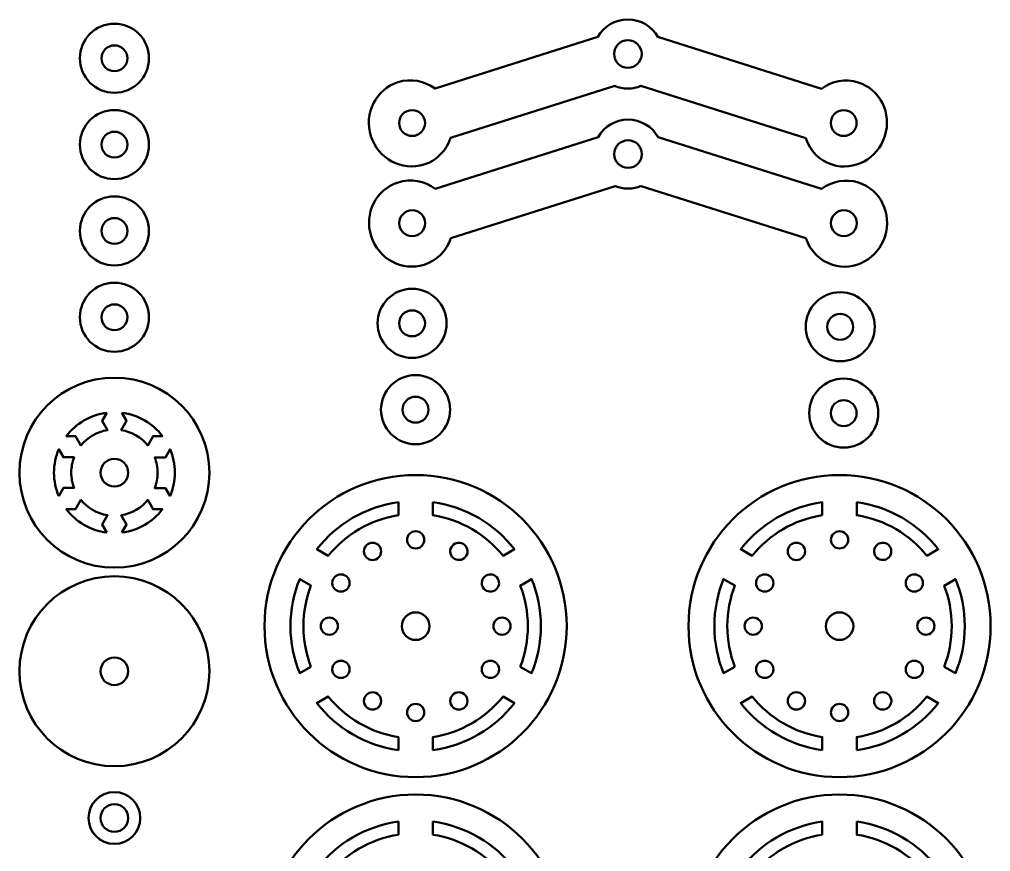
# Model space of a CAD drawing. Header units: inches. Extents: x -370 to 849, y -422 to 797.
# Drawn here: x -272.7 to -160.2, y 699.9 to 796.3 of the extents above; entities that cross this region are included whole.
import ezdxf

# ---------------------------------------------------------------- set-up
doc = ezdxf.new("R2010")
doc.units = ezdxf.units.IN
doc.header["$MEASUREMENT"] = 0
doc.layers.add('Layer 1', color=7, linetype='Continuous')

# ---------------------------------------------------------------- blocks, each defined once
blk = doc.blocks.new('block 18')
at = {"layer": 'Layer 1', "color": 7, "lineweight": 50, "true_color": 0xffffff}
for points, knots in [([(-226.82, 743.49), (-236.48, 743.49), (-244.32, 735.65), (-244.32, 725.99), (-244.32, 716.32), (-236.48, 708.49), (-226.82, 708.49), (-217.15, 708.49), (-209.32, 716.32), (-209.32, 725.99), (-209.32, 735.65), (-217.15, 743.49), (-226.82, 743.49)], [0, 0, 0, 0, 1, 1, 1, 2, 2, 2, 3, 3, 3, 4, 4, 4, 4]), ([(-228.81, 738.83), (-232.09, 738.33), (-234.95, 736.6), (-236.94, 734.14), (-236.94, 734.14), (-238.25, 734.89), (-238.25, 734.89), (-235.98, 737.8), (-232.64, 739.82), (-228.81, 740.34), (-228.81, 740.34), (-228.81, 738.83), (-228.81, 738.83)], [0, 0, 0, 0, 1, 1, 1, 2, 2, 2, 3, 3, 3, 4, 4, 4, 4]), ([(-224.81, 740.34), (-220.99, 739.82), (-217.65, 737.8), (-215.38, 734.9), (-215.38, 734.9), (-216.69, 734.14), (-216.69, 734.14), (-218.68, 736.6), (-221.55, 738.33), (-224.81, 738.83), (-224.81, 738.83), (-224.81, 740.34), (-224.81, 740.34)], [0, 0, 0, 0, 1, 1, 1, 2, 2, 2, 3, 3, 3, 4, 4, 4, 4]), ([(-238.94, 721.29), (-238.94, 721.29), (-240.25, 720.54), (-240.25, 720.54), (-240.94, 722.22), (-241.32, 724.06), (-241.32, 725.98), (-241.32, 727.91), (-240.94, 729.75), (-240.25, 731.43), (-240.25, 731.43), (-238.94, 730.68), (-238.94, 730.68), (-239.5, 729.22), (-239.81, 727.64), (-239.81, 725.98), (-239.81, 724.33), (-239.5, 722.75), (-238.94, 721.29)], [0, 0, 0, 0, 1, 1, 1, 2, 2, 2, 3, 3, 3, 4, 4, 4, 5, 5, 5, 6, 6, 6, 6]), ([(-214.69, 721.29), (-214.13, 722.75), (-213.82, 724.33), (-213.82, 725.98), (-213.82, 727.64), (-214.13, 729.22), (-214.69, 730.67), (-214.69, 730.67), (-213.38, 731.43), (-213.38, 731.43), (-212.69, 729.75), (-212.31, 727.91), (-212.31, 725.98), (-212.31, 724.06), (-212.69, 722.22), (-213.38, 720.54), (-213.38, 720.54), (-214.69, 721.29), (-214.69, 721.29)], [0, 0, 0, 0, 1, 1, 1, 2, 2, 2, 3, 3, 3, 4, 4, 4, 5, 5, 5, 6, 6, 6, 6]), ([(-226.81, 724.38), (-227.7, 724.38), (-228.41, 725.1), (-228.41, 725.98), (-228.41, 726.87), (-227.7, 727.58), (-226.81, 727.58), (-225.93, 727.58), (-225.21, 726.87), (-225.21, 725.98), (-225.21, 725.1), (-225.93, 724.38), (-226.81, 724.38)], [0, 0, 0, 0, 1, 1, 1, 2, 2, 2, 3, 3, 3, 4, 4, 4, 4]), ([(-228.81, 711.62), (-232.64, 712.15), (-235.98, 714.17), (-238.25, 717.07), (-238.25, 717.07), (-236.94, 717.83), (-236.94, 717.83), (-234.95, 715.37), (-232.08, 713.64), (-228.81, 713.14), (-228.81, 713.14), (-228.81, 711.62), (-228.81, 711.62)], [0, 0, 0, 0, 1, 1, 1, 2, 2, 2, 3, 3, 3, 4, 4, 4, 4]), ([(-224.81, 711.62), (-224.81, 711.62), (-224.81, 713.14), (-224.81, 713.14), (-221.54, 713.64), (-218.68, 715.37), (-216.69, 717.83), (-216.69, 717.83), (-215.38, 717.07), (-215.38, 717.07), (-217.65, 714.17), (-220.99, 712.15), (-224.81, 711.62)], [0, 0, 0, 0, 1, 1, 1, 2, 2, 2, 3, 3, 3, 4, 4, 4, 4]), ([(-226.82, 706.48), (-236.48, 706.48), (-244.32, 698.65), (-244.32, 688.98), (-244.32, 679.32), (-236.48, 671.49), (-226.82, 671.49), (-217.15, 671.49), (-209.32, 679.32), (-209.32, 688.98), (-209.32, 698.65), (-217.15, 706.48), (-226.82, 706.48)], [0, 0, 0, 0, 1, 1, 1, 2, 2, 2, 3, 3, 3, 4, 4, 4, 4]), ([(-228.81, 701.83), (-232.09, 701.33), (-234.95, 699.6), (-236.94, 697.14), (-236.94, 697.14), (-238.25, 697.89), (-238.25, 697.89), (-235.98, 700.8), (-232.64, 702.82), (-228.81, 703.34), (-228.81, 703.34), (-228.81, 701.83), (-228.81, 701.83)], [0, 0, 0, 0, 1, 1, 1, 2, 2, 2, 3, 3, 3, 4, 4, 4, 4]), ([(-224.81, 703.34), (-220.99, 702.82), (-217.65, 700.8), (-215.38, 697.9), (-215.38, 697.9), (-216.69, 697.14), (-216.69, 697.14), (-218.68, 699.6), (-221.55, 701.33), (-224.81, 701.83), (-224.81, 701.83), (-224.81, 703.34), (-224.81, 703.34)], [0, 0, 0, 0, 1, 1, 1, 2, 2, 2, 3, 3, 3, 4, 4, 4, 4])]:
    blk.add_open_spline(points, degree=3, knots=knots, dxfattribs=at)
at = {"layer": 'Layer 1', "color": 240, "lineweight": 50, "true_color": 0xed1c24}
for points in [[(-226.81, 736.98), (-226.26, 736.98), (-225.81, 736.54), (-225.81, 735.98), (-225.81, 735.43), (-226.26, 734.98), (-226.81, 734.98), (-227.37, 734.98), (-227.81, 735.43), (-227.81, 735.98), (-227.81, 736.54), (-227.37, 736.98), (-226.81, 736.98)], [(-220.95, 734.14), (-221.22, 733.67), (-221.84, 733.5), (-222.31, 733.78), (-222.79, 734.05), (-222.96, 734.67), (-222.68, 735.14), (-222.4, 735.62), (-221.79, 735.79), (-221.31, 735.51), (-220.84, 735.23), (-220.67, 734.62), (-220.95, 734.14)], [(-231.81, 735.64), (-231.26, 735.64), (-230.81, 735.2), (-230.81, 734.64), (-230.81, 734.09), (-231.26, 733.64), (-231.81, 733.64), (-232.37, 733.64), (-232.81, 734.09), (-232.81, 734.64), (-232.81, 735.2), (-232.37, 735.64), (-231.81, 735.64)], [(-235.47, 731.98), (-234.92, 731.98), (-234.47, 731.54), (-234.47, 730.98), (-234.47, 730.43), (-234.92, 729.98), (-235.47, 729.98), (-236.03, 729.98), (-236.47, 730.43), (-236.47, 730.98), (-236.47, 731.54), (-236.03, 731.98), (-235.47, 731.98)], [(-218.65, 731.85), (-218.18, 732.13), (-217.56, 731.96), (-217.29, 731.48), (-217.01, 731.01), (-217.18, 730.39), (-217.65, 730.12), (-218.13, 729.84), (-218.74, 730.01), (-219.02, 730.48), (-219.3, 730.96), (-219.13, 731.57), (-218.65, 731.85)], [(-236.81, 726.98), (-236.26, 726.98), (-235.81, 726.54), (-235.81, 725.98), (-235.81, 725.43), (-236.26, 724.98), (-236.81, 724.98), (-237.37, 724.98), (-237.81, 725.43), (-237.81, 725.98), (-237.81, 726.54), (-237.37, 726.98), (-236.81, 726.98)], [(-216.81, 726.98), (-216.26, 726.98), (-215.81, 726.54), (-215.81, 725.98), (-215.81, 725.43), (-216.26, 724.98), (-216.81, 724.98), (-217.37, 724.98), (-217.81, 725.43), (-217.81, 725.98), (-217.81, 726.54), (-217.37, 726.98), (-216.81, 726.98)], [(-235.47, 721.98), (-234.92, 721.98), (-234.47, 721.54), (-234.47, 720.98), (-234.47, 720.43), (-234.92, 719.98), (-235.47, 719.98), (-236.03, 719.98), (-236.47, 720.43), (-236.47, 720.98), (-236.47, 721.54), (-236.03, 721.98), (-235.47, 721.98)], [(-218.15, 721.98), (-217.6, 721.98), (-217.15, 721.54), (-217.15, 720.98), (-217.15, 720.43), (-217.6, 719.98), (-218.15, 719.98), (-218.71, 719.98), (-219.15, 720.43), (-219.15, 720.98), (-219.15, 721.54), (-218.71, 721.98), (-218.15, 721.98)], [(-231.81, 718.32), (-231.26, 718.32), (-230.81, 717.88), (-230.81, 717.32), (-230.81, 716.77), (-231.26, 716.32), (-231.81, 716.32), (-232.37, 716.32), (-232.81, 716.77), (-232.81, 717.32), (-232.81, 717.88), (-232.37, 718.32), (-231.81, 718.32)], [(-221.81, 718.32), (-221.26, 718.32), (-220.81, 717.88), (-220.81, 717.32), (-220.81, 716.77), (-221.26, 716.32), (-221.81, 716.32), (-222.37, 716.32), (-222.81, 716.77), (-222.81, 717.32), (-222.81, 717.88), (-222.37, 718.32), (-221.81, 718.32)], [(-226.81, 716.98), (-226.26, 716.98), (-225.81, 716.54), (-225.81, 715.98), (-225.81, 715.43), (-226.26, 714.98), (-226.81, 714.98), (-227.37, 714.98), (-227.81, 715.43), (-227.81, 715.98), (-227.81, 716.54), (-227.37, 716.98), (-226.81, 716.98)]]:
    blk.add_open_spline(points, degree=3, knots=[0, 0, 0, 0, 1, 1, 1, 2, 2, 2, 3, 3, 3, 4, 4, 4, 4], dxfattribs=at)
blk = doc.blocks.new('block 21')
at = {"layer": 'Layer 1', "color": 7, "lineweight": 50, "true_color": 0xffffff}
for points, knots in [([(-177.71, 743.49), (-187.38, 743.49), (-195.21, 735.65), (-195.21, 725.99), (-195.21, 716.32), (-187.38, 708.49), (-177.71, 708.49), (-168.05, 708.49), (-160.21, 716.32), (-160.21, 725.99), (-160.21, 735.65), (-168.05, 743.49), (-177.71, 743.49)], [0, 0, 0, 0, 1, 1, 1, 2, 2, 2, 3, 3, 3, 4, 4, 4, 4]), ([(-179.71, 738.83), (-182.98, 738.33), (-185.85, 736.6), (-187.84, 734.14), (-187.84, 734.14), (-189.15, 734.89), (-189.15, 734.89), (-186.88, 737.8), (-183.54, 739.82), (-179.71, 740.34), (-179.71, 740.34), (-179.71, 738.83), (-179.71, 738.83)], [0, 0, 0, 0, 1, 1, 1, 2, 2, 2, 3, 3, 3, 4, 4, 4, 4]), ([(-175.71, 740.34), (-171.89, 739.82), (-168.55, 737.8), (-166.28, 734.9), (-166.28, 734.9), (-167.59, 734.14), (-167.59, 734.14), (-169.58, 736.6), (-172.44, 738.33), (-175.71, 738.83), (-175.71, 738.83), (-175.71, 740.34), (-175.71, 740.34)], [0, 0, 0, 0, 1, 1, 1, 2, 2, 2, 3, 3, 3, 4, 4, 4, 4]), ([(-189.84, 721.29), (-189.84, 721.29), (-191.15, 720.54), (-191.15, 720.54), (-191.83, 722.22), (-192.21, 724.06), (-192.21, 725.98), (-192.21, 727.91), (-191.83, 729.75), (-191.15, 731.43), (-191.15, 731.43), (-189.84, 730.68), (-189.84, 730.68), (-190.4, 729.22), (-190.71, 727.64), (-190.71, 725.98), (-190.71, 724.33), (-190.4, 722.75), (-189.84, 721.29)], [0, 0, 0, 0, 1, 1, 1, 2, 2, 2, 3, 3, 3, 4, 4, 4, 5, 5, 5, 6, 6, 6, 6]), ([(-165.59, 721.29), (-165.02, 722.75), (-164.71, 724.33), (-164.71, 725.98), (-164.71, 727.64), (-165.03, 729.22), (-165.59, 730.67), (-165.59, 730.67), (-164.28, 731.43), (-164.28, 731.43), (-163.59, 729.75), (-163.21, 727.91), (-163.21, 725.98), (-163.21, 724.06), (-163.59, 722.22), (-164.28, 720.54), (-164.28, 720.54), (-165.59, 721.29), (-165.59, 721.29)], [0, 0, 0, 0, 1, 1, 1, 2, 2, 2, 3, 3, 3, 4, 4, 4, 5, 5, 5, 6, 6, 6, 6]), ([(-177.71, 724.38), (-178.6, 724.38), (-179.31, 725.1), (-179.31, 725.98), (-179.31, 726.87), (-178.6, 727.58), (-177.71, 727.58), (-176.83, 727.58), (-176.11, 726.87), (-176.11, 725.98), (-176.11, 725.1), (-176.83, 724.38), (-177.71, 724.38)], [0, 0, 0, 0, 1, 1, 1, 2, 2, 2, 3, 3, 3, 4, 4, 4, 4]), ([(-179.71, 711.62), (-183.54, 712.15), (-186.88, 714.17), (-189.15, 717.07), (-189.15, 717.07), (-187.84, 717.83), (-187.84, 717.83), (-185.85, 715.37), (-182.98, 713.64), (-179.71, 713.14), (-179.71, 713.14), (-179.71, 711.62), (-179.71, 711.62)], [0, 0, 0, 0, 1, 1, 1, 2, 2, 2, 3, 3, 3, 4, 4, 4, 4]), ([(-175.71, 711.62), (-175.71, 711.62), (-175.71, 713.14), (-175.71, 713.14), (-172.44, 713.64), (-169.58, 715.37), (-167.59, 717.83), (-167.59, 717.83), (-166.28, 717.07), (-166.28, 717.07), (-168.55, 714.17), (-171.89, 712.15), (-175.71, 711.62)], [0, 0, 0, 0, 1, 1, 1, 2, 2, 2, 3, 3, 3, 4, 4, 4, 4]), ([(-177.71, 706.48), (-187.38, 706.48), (-195.21, 698.65), (-195.21, 688.98), (-195.21, 679.32), (-187.38, 671.49), (-177.71, 671.49), (-168.05, 671.49), (-160.21, 679.32), (-160.21, 688.98), (-160.21, 698.65), (-168.05, 706.48), (-177.71, 706.48)], [0, 0, 0, 0, 1, 1, 1, 2, 2, 2, 3, 3, 3, 4, 4, 4, 4]), ([(-179.71, 701.83), (-182.98, 701.33), (-185.85, 699.6), (-187.84, 697.14), (-187.84, 697.14), (-189.15, 697.89), (-189.15, 697.89), (-186.88, 700.8), (-183.54, 702.82), (-179.71, 703.34), (-179.71, 703.34), (-179.71, 701.83), (-179.71, 701.83)], [0, 0, 0, 0, 1, 1, 1, 2, 2, 2, 3, 3, 3, 4, 4, 4, 4]), ([(-175.71, 703.34), (-171.89, 702.82), (-168.55, 700.8), (-166.28, 697.9), (-166.28, 697.9), (-167.59, 697.14), (-167.59, 697.14), (-169.58, 699.6), (-172.44, 701.33), (-175.71, 701.83), (-175.71, 701.83), (-175.71, 703.34), (-175.71, 703.34)], [0, 0, 0, 0, 1, 1, 1, 2, 2, 2, 3, 3, 3, 4, 4, 4, 4])]:
    blk.add_open_spline(points, degree=3, knots=knots, dxfattribs=at)
at = {"layer": 'Layer 1', "color": 240, "lineweight": 50, "true_color": 0xed1c24}
for points in [[(-177.71, 736.98), (-177.16, 736.98), (-176.71, 736.54), (-176.71, 735.98), (-176.71, 735.43), (-177.16, 734.98), (-177.71, 734.98), (-178.27, 734.98), (-178.71, 735.43), (-178.71, 735.98), (-178.71, 736.54), (-178.27, 736.98), (-177.71, 736.98)], [(-171.85, 734.14), (-172.12, 733.67), (-172.74, 733.5), (-173.21, 733.78), (-173.69, 734.05), (-173.86, 734.67), (-173.58, 735.14), (-173.3, 735.62), (-172.69, 735.79), (-172.21, 735.51), (-171.74, 735.23), (-171.57, 734.62), (-171.85, 734.14)], [(-182.71, 735.64), (-182.16, 735.64), (-181.71, 735.2), (-181.71, 734.64), (-181.71, 734.09), (-182.16, 733.64), (-182.71, 733.64), (-183.27, 733.64), (-183.71, 734.09), (-183.71, 734.64), (-183.71, 735.2), (-183.27, 735.64), (-182.71, 735.64)], [(-186.37, 731.98), (-185.82, 731.98), (-185.37, 731.54), (-185.37, 730.98), (-185.37, 730.43), (-185.82, 729.98), (-186.37, 729.98), (-186.93, 729.98), (-187.37, 730.43), (-187.37, 730.98), (-187.37, 731.54), (-186.93, 731.98), (-186.37, 731.98)], [(-169.05, 731.98), (-168.5, 731.98), (-168.05, 731.54), (-168.05, 730.98), (-168.05, 730.43), (-168.5, 729.98), (-169.05, 729.98), (-169.61, 729.98), (-170.05, 730.43), (-170.05, 730.98), (-170.05, 731.54), (-169.61, 731.98), (-169.05, 731.98)], [(-187.71, 726.98), (-187.16, 726.98), (-186.71, 726.54), (-186.71, 725.98), (-186.71, 725.43), (-187.16, 724.98), (-187.71, 724.98), (-188.27, 724.98), (-188.71, 725.43), (-188.71, 725.98), (-188.71, 726.54), (-188.27, 726.98), (-187.71, 726.98)], [(-167.71, 726.98), (-167.16, 726.98), (-166.71, 726.54), (-166.71, 725.98), (-166.71, 725.43), (-167.16, 724.98), (-167.71, 724.98), (-168.27, 724.98), (-168.71, 725.43), (-168.71, 725.98), (-168.71, 726.54), (-168.27, 726.98), (-167.71, 726.98)], [(-186.37, 721.98), (-185.82, 721.98), (-185.37, 721.54), (-185.37, 720.98), (-185.37, 720.43), (-185.82, 719.98), (-186.37, 719.98), (-186.93, 719.98), (-187.37, 720.43), (-187.37, 720.98), (-187.37, 721.54), (-186.93, 721.98), (-186.37, 721.98)], [(-169.05, 721.98), (-168.5, 721.98), (-168.05, 721.54), (-168.05, 720.98), (-168.05, 720.43), (-168.5, 719.98), (-169.05, 719.98), (-169.61, 719.98), (-170.05, 720.43), (-170.05, 720.98), (-170.05, 721.54), (-169.61, 721.98), (-169.05, 721.98)], [(-182.71, 718.32), (-182.16, 718.32), (-181.71, 717.88), (-181.71, 717.32), (-181.71, 716.77), (-182.16, 716.32), (-182.71, 716.32), (-183.27, 716.32), (-183.71, 716.77), (-183.71, 717.32), (-183.71, 717.88), (-183.27, 718.32), (-182.71, 718.32)], [(-172.71, 718.32), (-172.16, 718.32), (-171.71, 717.88), (-171.71, 717.32), (-171.71, 716.77), (-172.16, 716.32), (-172.71, 716.32), (-173.27, 716.32), (-173.71, 716.77), (-173.71, 717.32), (-173.71, 717.88), (-173.27, 718.32), (-172.71, 718.32)], [(-177.71, 716.98), (-177.16, 716.98), (-176.71, 716.54), (-176.71, 715.98), (-176.71, 715.43), (-177.16, 714.98), (-177.71, 714.98), (-178.27, 714.98), (-178.71, 715.43), (-178.71, 715.98), (-178.71, 716.54), (-178.27, 716.98), (-177.71, 716.98)]]:
    blk.add_open_spline(points, degree=3, knots=[0, 0, 0, 0, 1, 1, 1, 2, 2, 2, 3, 3, 3, 4, 4, 4, 4], dxfattribs=at)

msp = doc.modelspace()

# ---------------------------------------------------------------- linework, layer by layer
at = {"layer": 'Layer 1', "color": 7, "lineweight": 50, "true_color": 0xffffff}
for points, knots in [([(-261.71, 795.76), (-263.92, 795.76), (-265.71, 793.97), (-265.71, 791.76), (-265.71, 789.55), (-263.92, 787.76), (-261.71, 787.76), (-259.51, 787.76), (-257.71, 789.55), (-257.71, 791.76), (-257.71, 793.97), (-259.51, 795.76), (-261.71, 795.76)], [0, 0, 0, 0, 1, 1, 1, 2, 2, 2, 3, 3, 3, 4, 4, 4, 4]), ([(-175.54, 788.97), (-177.04, 789.45), (-178.61, 789.12), (-179.81, 788.23), (-179.81, 788.23), (-198.75, 794.23), (-198.75, 794.23), (-199.44, 795.45), (-200.74, 796.26), (-202.23, 796.26), (-203.72, 796.26), (-205.02, 795.45), (-205.71, 794.23), (-205.71, 794.23), (-224.57, 788.25), (-224.57, 788.25), (-225.78, 789.14), (-227.36, 789.47), (-228.87, 788.99), (-231.43, 788.17), (-232.83, 785.38), (-232, 782.75), (-231.16, 780.12), (-228.41, 778.64), (-225.85, 779.45), (-224.34, 779.93), (-223.24, 781.11), (-222.76, 782.53), (-222.76, 782.53), (-203.75, 788.56), (-203.75, 788.56), (-203.28, 788.37), (-202.77, 788.26), (-202.23, 788.26), (-201.69, 788.26), (-201.18, 788.37), (-200.71, 788.56), (-200.71, 788.56), (-181.63, 782.51), (-181.63, 782.51), (-181.16, 781.09), (-180.07, 779.91), (-178.56, 779.44), (-176.03, 778.64), (-173.3, 780.12), (-172.46, 782.75), (-171.63, 785.38), (-173.01, 788.17), (-175.54, 788.97)], [0, 0, 0, 0, 1, 1, 1, 2, 2, 2, 3, 3, 3, 4, 4, 4, 5, 5, 5, 6, 6, 6, 7, 7, 7, 8, 8, 8, 9, 9, 9, 10, 10, 10, 11, 11, 11, 12, 12, 12, 13, 13, 13, 14, 14, 14, 15, 15, 15, 16, 16, 16, 16]), ([(-261.71, 790.26), (-262.54, 790.26), (-263.21, 790.93), (-263.21, 791.76), (-263.21, 792.59), (-262.54, 793.26), (-261.71, 793.26), (-260.88, 793.26), (-260.21, 792.59), (-260.21, 791.76), (-260.21, 790.93), (-260.89, 790.26), (-261.71, 790.26)], [0, 0, 0, 0, 1, 1, 1, 2, 2, 2, 3, 3, 3, 4, 4, 4, 4]), ([(-202.23, 790.66), (-203.11, 790.66), (-203.83, 791.38), (-203.83, 792.26), (-203.83, 793.15), (-203.11, 793.86), (-202.23, 793.86), (-201.35, 793.86), (-200.63, 793.15), (-200.63, 792.26), (-200.63, 791.38), (-201.35, 790.66), (-202.23, 790.66)], [0, 0, 0, 0, 1, 1, 1, 2, 2, 2, 3, 3, 3, 4, 4, 4, 4]), ([(-261.71, 785.76), (-263.92, 785.76), (-265.71, 783.97), (-265.71, 781.76), (-265.71, 779.55), (-263.92, 777.76), (-261.71, 777.76), (-259.51, 777.76), (-257.71, 779.55), (-257.71, 781.76), (-257.71, 783.97), (-259.51, 785.76), (-261.71, 785.76)], [0, 0, 0, 0, 1, 1, 1, 2, 2, 2, 3, 3, 3, 4, 4, 4, 4]), ([(-227.23, 782.76), (-228.06, 782.76), (-228.73, 783.43), (-228.73, 784.26), (-228.73, 785.09), (-228.06, 785.76), (-227.23, 785.76), (-226.4, 785.76), (-225.73, 785.09), (-225.73, 784.26), (-225.73, 783.43), (-226.4, 782.76), (-227.23, 782.76)], [0, 0, 0, 0, 1, 1, 1, 2, 2, 2, 3, 3, 3, 4, 4, 4, 4]), ([(-177.23, 782.76), (-178.06, 782.76), (-178.73, 783.43), (-178.73, 784.26), (-178.73, 785.09), (-178.06, 785.76), (-177.23, 785.76), (-176.4, 785.76), (-175.73, 785.09), (-175.73, 784.26), (-175.73, 783.43), (-176.4, 782.76), (-177.23, 782.76)], [0, 0, 0, 0, 1, 1, 1, 2, 2, 2, 3, 3, 3, 4, 4, 4, 4]), ([(-175.52, 777.37), (-177.02, 777.85), (-178.58, 777.52), (-179.79, 776.63), (-179.79, 776.63), (-198.73, 782.63), (-198.73, 782.63), (-199.42, 783.84), (-200.72, 784.66), (-202.21, 784.66), (-203.7, 784.66), (-204.99, 783.84), (-205.68, 782.63), (-205.68, 782.63), (-224.55, 776.65), (-224.55, 776.65), (-225.76, 777.54), (-227.34, 777.87), (-228.85, 777.39), (-231.41, 776.57), (-232.81, 773.78), (-231.97, 771.15), (-231.14, 768.52), (-228.39, 767.04), (-225.83, 767.85), (-224.31, 768.33), (-223.21, 769.51), (-222.73, 770.93), (-222.73, 770.93), (-203.72, 776.96), (-203.72, 776.96), (-203.25, 776.77), (-202.74, 776.66), (-202.21, 776.66), (-201.67, 776.66), (-201.16, 776.77), (-200.69, 776.96), (-200.69, 776.96), (-181.6, 770.91), (-181.6, 770.91), (-181.13, 769.49), (-180.04, 768.31), (-178.54, 767.84), (-176.01, 767.04), (-173.27, 768.52), (-172.44, 771.15), (-171.61, 773.78), (-172.98, 776.57), (-175.52, 777.37)], [0, 0, 0, 0, 1, 1, 1, 2, 2, 2, 3, 3, 3, 4, 4, 4, 5, 5, 5, 6, 6, 6, 7, 7, 7, 8, 8, 8, 9, 9, 9, 10, 10, 10, 11, 11, 11, 12, 12, 12, 13, 13, 13, 14, 14, 14, 15, 15, 15, 16, 16, 16, 16]), ([(-261.71, 780.26), (-262.54, 780.26), (-263.21, 780.93), (-263.21, 781.76), (-263.21, 782.59), (-262.54, 783.26), (-261.71, 783.26), (-260.88, 783.26), (-260.21, 782.59), (-260.21, 781.76), (-260.21, 780.93), (-260.89, 780.26), (-261.71, 780.26)], [0, 0, 0, 0, 1, 1, 1, 2, 2, 2, 3, 3, 3, 4, 4, 4, 4]), ([(-202.21, 779.06), (-203.09, 779.06), (-203.81, 779.78), (-203.81, 780.66), (-203.81, 781.55), (-203.09, 782.26), (-202.21, 782.26), (-201.32, 782.26), (-200.61, 781.55), (-200.61, 780.66), (-200.61, 779.78), (-201.32, 779.06), (-202.21, 779.06)], [0, 0, 0, 0, 1, 1, 1, 2, 2, 2, 3, 3, 3, 4, 4, 4, 4]), ([(-261.71, 775.76), (-263.92, 775.76), (-265.71, 773.97), (-265.71, 771.76), (-265.71, 769.55), (-263.92, 767.76), (-261.71, 767.76), (-259.51, 767.76), (-257.71, 769.55), (-257.71, 771.76), (-257.71, 773.97), (-259.51, 775.76), (-261.71, 775.76)], [0, 0, 0, 0, 1, 1, 1, 2, 2, 2, 3, 3, 3, 4, 4, 4, 4]), ([(-227.21, 771.16), (-228.04, 771.16), (-228.71, 771.83), (-228.71, 772.66), (-228.71, 773.49), (-228.04, 774.16), (-227.21, 774.16), (-226.38, 774.16), (-225.71, 773.49), (-225.71, 772.66), (-225.71, 771.83), (-226.38, 771.16), (-227.21, 771.16)], [0, 0, 0, 0, 1, 1, 1, 2, 2, 2, 3, 3, 3, 4, 4, 4, 4]), ([(-177.21, 771.16), (-178.04, 771.16), (-178.71, 771.83), (-178.71, 772.66), (-178.71, 773.49), (-178.04, 774.16), (-177.21, 774.16), (-176.38, 774.16), (-175.71, 773.49), (-175.71, 772.66), (-175.71, 771.83), (-176.38, 771.16), (-177.21, 771.16)], [0, 0, 0, 0, 1, 1, 1, 2, 2, 2, 3, 3, 3, 4, 4, 4, 4]), ([(-261.71, 770.26), (-262.54, 770.26), (-263.21, 770.93), (-263.21, 771.76), (-263.21, 772.59), (-262.54, 773.26), (-261.71, 773.26), (-260.88, 773.26), (-260.21, 772.59), (-260.21, 771.76), (-260.21, 770.93), (-260.89, 770.26), (-261.71, 770.26)], [0, 0, 0, 0, 1, 1, 1, 2, 2, 2, 3, 3, 3, 4, 4, 4, 4]), ([(-261.71, 765.76), (-263.92, 765.76), (-265.71, 763.97), (-265.71, 761.76), (-265.71, 759.55), (-263.92, 757.76), (-261.71, 757.76), (-259.51, 757.76), (-257.71, 759.55), (-257.71, 761.76), (-257.71, 763.97), (-259.51, 765.76), (-261.71, 765.76)], [0, 0, 0, 0, 1, 1, 1, 2, 2, 2, 3, 3, 3, 4, 4, 4, 4]), ([(-227.23, 765.06), (-229.44, 765.06), (-231.23, 763.27), (-231.23, 761.06), (-231.23, 758.85), (-229.44, 757.06), (-227.23, 757.06), (-225.02, 757.06), (-223.23, 758.85), (-223.23, 761.06), (-223.23, 763.27), (-225.02, 765.06), (-227.23, 765.06)], [0, 0, 0, 0, 1, 1, 1, 2, 2, 2, 3, 3, 3, 4, 4, 4, 4]), ([(-177.63, 764.66), (-179.84, 764.66), (-181.63, 762.87), (-181.63, 760.66), (-181.63, 758.45), (-179.84, 756.66), (-177.63, 756.66), (-175.42, 756.66), (-173.63, 758.45), (-173.63, 760.66), (-173.63, 762.87), (-175.42, 764.66), (-177.63, 764.66)], [0, 0, 0, 0, 1, 1, 1, 2, 2, 2, 3, 3, 3, 4, 4, 4, 4]), ([(-261.71, 760.26), (-262.54, 760.26), (-263.21, 760.93), (-263.21, 761.76), (-263.21, 762.59), (-262.54, 763.26), (-261.71, 763.26), (-260.88, 763.26), (-260.21, 762.59), (-260.21, 761.76), (-260.21, 760.93), (-260.89, 760.26), (-261.71, 760.26)], [0, 0, 0, 0, 1, 1, 1, 2, 2, 2, 3, 3, 3, 4, 4, 4, 4]), ([(-227.23, 759.56), (-228.06, 759.56), (-228.73, 760.23), (-228.73, 761.06), (-228.73, 761.89), (-228.06, 762.56), (-227.23, 762.56), (-226.4, 762.56), (-225.73, 761.89), (-225.73, 761.06), (-225.73, 760.23), (-226.4, 759.56), (-227.23, 759.56)], [0, 0, 0, 0, 1, 1, 1, 2, 2, 2, 3, 3, 3, 4, 4, 4, 4]), ([(-177.63, 759.16), (-178.46, 759.16), (-179.13, 759.83), (-179.13, 760.66), (-179.13, 761.49), (-178.46, 762.16), (-177.63, 762.16), (-176.8, 762.16), (-176.13, 761.49), (-176.13, 760.66), (-176.13, 759.83), (-176.8, 759.16), (-177.63, 759.16)], [0, 0, 0, 0, 1, 1, 1, 2, 2, 2, 3, 3, 3, 4, 4, 4, 4]), ([(-226.83, 755.06), (-229.04, 755.06), (-230.83, 753.27), (-230.83, 751.06), (-230.83, 748.85), (-229.04, 747.06), (-226.83, 747.06), (-224.62, 747.06), (-222.83, 748.85), (-222.83, 751.06), (-222.83, 753.27), (-224.62, 755.06), (-226.83, 755.06)], [0, 0, 0, 0, 1, 1, 1, 2, 2, 2, 3, 3, 3, 4, 4, 4, 4]), ([(-261.71, 754.76), (-267.79, 754.76), (-272.71, 749.84), (-272.71, 743.76), (-272.71, 737.68), (-267.79, 732.76), (-261.71, 732.76), (-255.64, 732.76), (-250.71, 737.68), (-250.71, 743.76), (-250.71, 749.84), (-255.64, 754.76), (-261.71, 754.76)], [0, 0, 0, 0, 1, 1, 1, 2, 2, 2, 3, 3, 3, 4, 4, 4, 4]), ([(-177.23, 754.66), (-179.44, 754.66), (-181.23, 752.87), (-181.23, 750.66), (-181.23, 748.45), (-179.44, 746.66), (-177.23, 746.66), (-175.02, 746.66), (-173.23, 748.45), (-173.23, 750.66), (-173.23, 752.87), (-175.02, 754.66), (-177.23, 754.66)], [0, 0, 0, 0, 1, 1, 1, 2, 2, 2, 3, 3, 3, 4, 4, 4, 4]), ([(-226.83, 749.56), (-227.66, 749.56), (-228.33, 750.23), (-228.33, 751.06), (-228.33, 751.89), (-227.66, 752.56), (-226.83, 752.56), (-226, 752.56), (-225.33, 751.89), (-225.33, 751.06), (-225.33, 750.23), (-226, 749.56), (-226.83, 749.56)], [0, 0, 0, 0, 1, 1, 1, 2, 2, 2, 3, 3, 3, 4, 4, 4, 4]), ([(-177.23, 749.16), (-178.06, 749.16), (-178.73, 749.83), (-178.73, 750.66), (-178.73, 751.49), (-178.06, 752.16), (-177.23, 752.16), (-176.4, 752.16), (-175.73, 751.49), (-175.73, 750.66), (-175.73, 749.83), (-176.4, 749.16), (-177.23, 749.16)], [0, 0, 0, 0, 1, 1, 1, 2, 2, 2, 3, 3, 3, 4, 4, 4, 4]), ([(-262.59, 750.7), (-262.59, 750.7), (-263.13, 749.76), (-263.13, 749.76), (-263.13, 749.76), (-262.51, 748.69), (-262.51, 748.69), (-263.75, 748.49), (-264.83, 747.85), (-265.59, 746.92), (-265.59, 746.92), (-266.2, 747.99), (-266.2, 747.99), (-266.2, 747.99), (-267.29, 747.99), (-267.29, 747.99), (-266.17, 749.45), (-264.5, 750.46), (-262.59, 750.7)], [0, 0, 0, 0, 1, 1, 1, 2, 2, 2, 3, 3, 3, 4, 4, 4, 5, 5, 5, 6, 6, 6, 6]), ([(-260.84, 750.7), (-258.93, 750.46), (-257.25, 749.45), (-256.14, 747.99), (-256.14, 747.99), (-257.23, 747.99), (-257.23, 747.99), (-257.23, 747.99), (-257.84, 746.92), (-257.84, 746.92), (-258.6, 747.85), (-259.68, 748.49), (-260.92, 748.69), (-260.92, 748.69), (-260.3, 749.76), (-260.3, 749.76), (-260.3, 749.76), (-260.84, 750.7), (-260.84, 750.7)], [0, 0, 0, 0, 1, 1, 1, 2, 2, 2, 3, 3, 3, 4, 4, 4, 5, 5, 5, 6, 6, 6, 6]), ([(-268.16, 741.04), (-268.52, 741.87), (-268.71, 742.79), (-268.71, 743.76), (-268.71, 744.72), (-268.52, 745.65), (-268.16, 746.48), (-268.16, 746.48), (-267.62, 745.54), (-267.62, 745.54), (-267.62, 745.54), (-266.38, 745.54), (-266.38, 745.54), (-266.59, 744.98), (-266.71, 744.39), (-266.71, 743.76), (-266.71, 743.14), (-266.59, 742.54), (-266.38, 741.99), (-266.38, 741.99), (-267.62, 741.99), (-267.62, 741.99), (-267.62, 741.99), (-268.16, 741.04), (-268.16, 741.04)], [0, 0, 0, 0, 1, 1, 1, 2, 2, 2, 3, 3, 3, 4, 4, 4, 5, 5, 5, 6, 6, 6, 7, 7, 7, 8, 8, 8, 8]), ([(-255.26, 741.04), (-255.26, 741.04), (-255.81, 741.98), (-255.81, 741.98), (-255.81, 741.98), (-257.04, 741.98), (-257.04, 741.98), (-256.83, 742.54), (-256.71, 743.13), (-256.71, 743.76), (-256.71, 744.38), (-256.83, 744.98), (-257.04, 745.53), (-257.04, 745.53), (-255.81, 745.53), (-255.81, 745.53), (-255.81, 745.53), (-255.26, 746.48), (-255.26, 746.48), (-254.91, 745.64), (-254.71, 744.72), (-254.71, 743.76), (-254.71, 742.8), (-254.91, 741.87), (-255.26, 741.04)], [0, 0, 0, 0, 1, 1, 1, 2, 2, 2, 3, 3, 3, 4, 4, 4, 5, 5, 5, 6, 6, 6, 7, 7, 7, 8, 8, 8, 8]), ([(-263.31, 743.76), (-263.31, 744.64), (-262.6, 745.36), (-261.71, 745.36), (-260.83, 745.36), (-260.11, 744.64), (-260.11, 743.76), (-260.11, 742.88), (-260.83, 742.16), (-261.71, 742.16), (-262.6, 742.16), (-263.31, 742.88), (-263.31, 743.76)], [0, 0, 0, 0, 1, 1, 1, 2, 2, 2, 3, 3, 3, 4, 4, 4, 4]), ([(-262.59, 736.82), (-264.5, 737.06), (-266.17, 738.07), (-267.29, 739.53), (-267.29, 739.53), (-266.2, 739.53), (-266.2, 739.53), (-266.2, 739.53), (-265.59, 740.6), (-265.59, 740.6), (-264.83, 739.67), (-263.75, 739.03), (-262.51, 738.83), (-262.51, 738.83), (-263.13, 737.76), (-263.13, 737.76), (-263.13, 737.76), (-262.59, 736.82), (-262.59, 736.82)], [0, 0, 0, 0, 1, 1, 1, 2, 2, 2, 3, 3, 3, 4, 4, 4, 5, 5, 5, 6, 6, 6, 6]), ([(-260.84, 736.82), (-260.84, 736.82), (-260.3, 737.76), (-260.3, 737.76), (-260.3, 737.76), (-260.92, 738.83), (-260.92, 738.83), (-259.68, 739.03), (-258.6, 739.67), (-257.84, 740.6), (-257.84, 740.6), (-257.23, 739.53), (-257.23, 739.53), (-257.23, 739.53), (-256.14, 739.53), (-256.14, 739.53), (-257.25, 738.07), (-258.93, 737.06), (-260.84, 736.82)], [0, 0, 0, 0, 1, 1, 1, 2, 2, 2, 3, 3, 3, 4, 4, 4, 5, 5, 5, 6, 6, 6, 6]), ([(-261.71, 731.76), (-267.79, 731.76), (-272.71, 726.83), (-272.71, 720.76), (-272.71, 714.68), (-267.79, 709.76), (-261.71, 709.76), (-255.64, 709.76), (-250.71, 714.68), (-250.71, 720.76), (-250.71, 726.83), (-255.64, 731.76), (-261.71, 731.76)], [0, 0, 0, 0, 1, 1, 1, 2, 2, 2, 3, 3, 3, 4, 4, 4, 4]), ([(-261.71, 719.16), (-262.6, 719.16), (-263.31, 719.87), (-263.31, 720.76), (-263.31, 721.64), (-262.6, 722.36), (-261.71, 722.36), (-260.83, 722.36), (-260.11, 721.64), (-260.11, 720.76), (-260.11, 719.88), (-260.83, 719.16), (-261.71, 719.16)], [0, 0, 0, 0, 1, 1, 1, 2, 2, 2, 3, 3, 3, 4, 4, 4, 4]), ([(-261.71, 706.76), (-263.37, 706.76), (-264.71, 705.42), (-264.71, 703.76), (-264.71, 702.1), (-263.37, 700.76), (-261.71, 700.76), (-260.06, 700.76), (-258.71, 702.1), (-258.71, 703.76), (-258.71, 705.42), (-260.06, 706.76), (-261.71, 706.76)], [0, 0, 0, 0, 1, 1, 1, 2, 2, 2, 3, 3, 3, 4, 4, 4, 4]), ([(-261.71, 702.16), (-262.6, 702.16), (-263.31, 702.88), (-263.31, 703.76), (-263.31, 704.64), (-262.6, 705.36), (-261.71, 705.36), (-260.83, 705.36), (-260.11, 704.64), (-260.11, 703.76), (-260.11, 702.88), (-260.83, 702.16), (-261.71, 702.16)], [0, 0, 0, 0, 1, 1, 1, 2, 2, 2, 3, 3, 3, 4, 4, 4, 4])]:
    msp.add_open_spline(points, degree=3, knots=knots, dxfattribs=at)

# ---------------------------------------------------------------- block references
at = {"layer": 'Layer 1'}
for name in ['block 18', 'block 21']:
    msp.add_blockref(name, (0, 0), dxfattribs=at)

doc.saveas('drawing.dxf')
